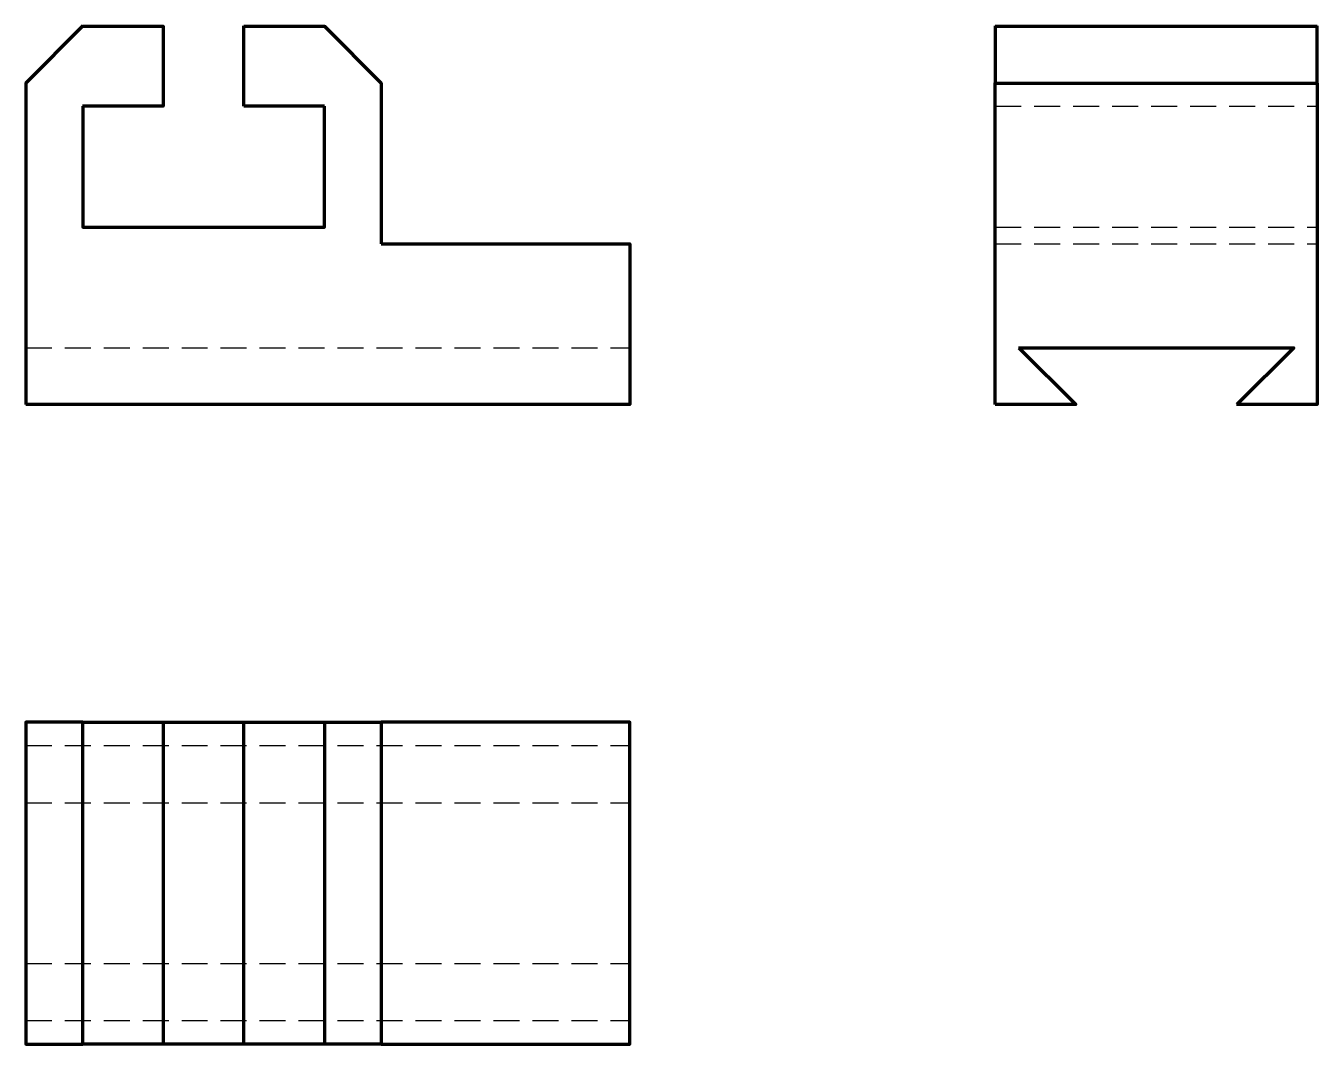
# Model space of a CAD drawing. Header units: metres. Extents: x 1 to 128, y 1 to 101.
import ezdxf

# ---------------------------------------------------------------- set-up
doc = ezdxf.new("R2010")
doc.units = ezdxf.units.M
doc.linetypes.add('DASHED', pattern=[19.05, 12.7, -6.35])
doc.layers.add('PDF5_Geometry', color=7, linetype='Continuous')

msp = doc.modelspace()

# ---------------------------------------------------------------- linework, layer by layer
at = {"linetype": 'DASHED', "ltscale": 0.2}
for p, q in [((96.14, 92.77), (127.61, 92.77)), ((96.14, 80.96), (127.61, 80.96)), ((96.14, 79.33), (127.61, 79.33)), ((1.37, 69.17), (60.41, 69.17)), ((1.37, 30.26), (60.41, 30.26)), ((1.37, 24.67), (60.41, 24.67)), ((1.37, 8.95), (60.41, 8.95)), ((1.37, 3.4), (60.41, 3.4))]:
    msp.add_line(p, q, dxfattribs=at)
at = {"layer": 'PDF5_Geometry', "lineweight": 70}
for points in [[(6.94, 100.64), (1.37, 95.05), (1.37, 63.6)], [(6.94, 100.62), (14.81, 100.62), (14.81, 92.77), (6.92, 92.77)], [(22.69, 92.77), (22.69, 100.64)], [(22.69, 100.62), (30.56, 100.62), (36.11, 95.05), (36.11, 79.33)], [(96.14, 100.64), (96.14, 95.05), (127.61, 95.05), (127.61, 100.64)], [(96.14, 100.62), (127.61, 100.62)], [(96.14, 63.6), (96.14, 95.07)], [(127.61, 95.05), (127.61, 63.6), (119.74, 63.6)], [(6.94, 92.77), (6.94, 80.96), (30.56, 80.96), (30.56, 92.79)], [(30.56, 92.77), (22.67, 92.77)], [(36.11, 79.33), (60.41, 79.33), (60.41, 63.6), (1.37, 63.6)], [(98.44, 69.17), (104.01, 63.6), (96.12, 63.6)], [(98.42, 69.17), (125.33, 69.17), (119.76, 63.6)], [(22.69, 1.07), (22.69, 32.57), (36.11, 32.57), (36.11, 1.07), (6.94, 1.07), (6.94, 32.57), (1.37, 32.57), (1.37, 1.07), (6.94, 1.07)], [(6.94, 32.57), (22.69, 32.57)], [(14.81, 32.57), (14.81, 1.07)], [(30.56, 32.57), (30.56, 1.07)], [(36.11, 1.07), (60.41, 1.07), (60.41, 32.57), (36.11, 32.57)]]:
    msp.add_lwpolyline(points, dxfattribs=at)

doc.saveas('drawing.dxf')
